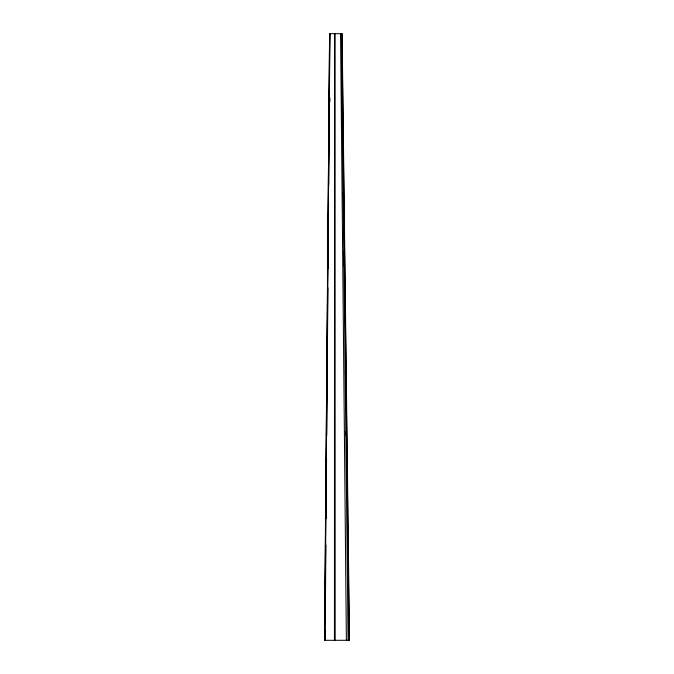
<?xml version="1.0" encoding="UTF-8"?>
<svg xmlns="http://www.w3.org/2000/svg" width="674" height="674" viewBox="0 0 674 674"><rect width="100%" height="100%" fill="white"/><g stroke="black" fill="none" stroke-linecap="round" stroke-linejoin="round"><path stroke-width="1.01" d="M334.439 640.3L334.574 33.7M325.129 640.3L325.205 630.055M325.424 602.388L325.879 545.005M326.09 518.365L326.553 458.935M326.738 435.37L327.219 374.913M327.396 352.367L327.901 287.815M328.061 268.345L328.575 202.773M328.71 185.35L329.249 117.723M329.375 101.327L329.906 33.7M329.906 101.327L329.923 98.252M329.603 33.7L324.514 640.3L349.486 640.3L342.114 33.7L329.603 33.7L324.657 640.3M324.893 640.3L329.797 33.7M341.945 33.7L349.233 640.3M341.6 33.7L341.676 39.85M342.055 73.66L342.325 97.233M342.729 133.09L342.948 152.56M343.403 192.52L343.588 208.915M344.077 251.95L344.237 266.297M344.743 311.38L344.861 321.633M345.417 370.818L345.501 377.988M346.107 431.267L346.15 435.37M341.423 33.7L348.104 640.3M340.555 33.7L346.385 640.3M334.835 33.7L334.961 640.3M334.708 33.7L334.708 640.3"/></g></svg>
